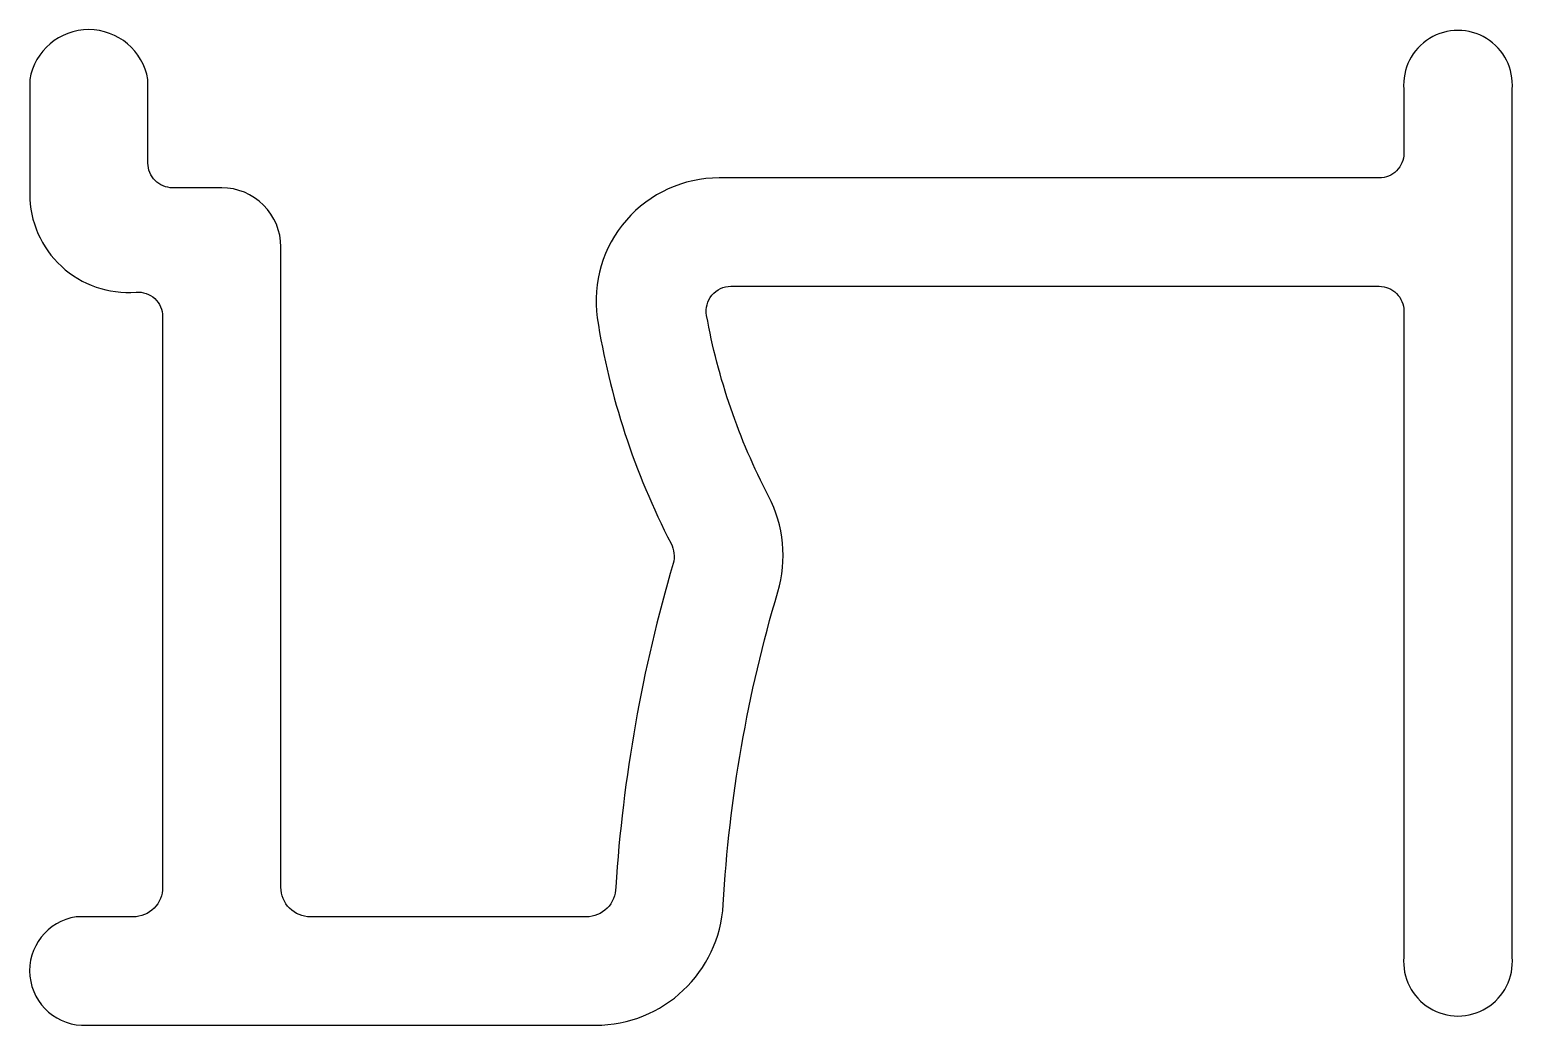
# Model space of a CAD drawing. Extents: x 141.2 to 156.2, y 212.3 to 222.4.
import ezdxf

# ---------------------------------------------------------------- set-up
doc = ezdxf.new("R2010")
doc.units = 0
doc.header["$LTSCALE"] = 15
doc.layers.get('0').update_dxf_attribs({"linetype": 'CONTINUOUS'})

msp = doc.modelspace()

# ---------------------------------------------------------------- linework, layer by layer
at = {"color": 7, "linetype": 'CONTINUOUS'}
msp.add_lwpolyline([(143.146, 220.758), (142.646, 220.758, -0.414214), (142.396, 221.008), (142.396, 221.858, 0.842319), (141.196, 221.858), (141.196, 220.696, 0.437869), (142.276, 219.699, -0.437869), (142.546, 219.45), (142.546, 213.658, -0.414214), (142.246, 213.358), (141.668, 213.358, 0.95212), (141.776, 212.258), (146.939, 212.258, 0.397679), (148.237, 213.484, -0.058109), (148.791, 216.656, 0.195193), (148.697, 217.629, -0.076182), (148.068, 219.463, -0.467358), (148.314, 219.758), (154.896, 219.758, -0.414214), (155.146, 219.508), (155.146, 212.95, 1.087789), (156.246, 212.95), (156.246, 221.758, 1.085185), (155.146, 221.758), (155.146, 221.108, -0.414214), (154.896, 220.858), (148.196, 220.858, 0.454711), (146.957, 219.438, 0.080841), (147.707, 217.148, -0.176475), (147.729, 216.944, 0.055799), (147.146, 213.658, -0.414214), (146.846, 213.358), (144.046, 213.358, -0.414214), (143.746, 213.658), (143.746, 220.158, 0.414214)], format="xyb", close=True, dxfattribs=at)

doc.saveas('drawing.dxf')
